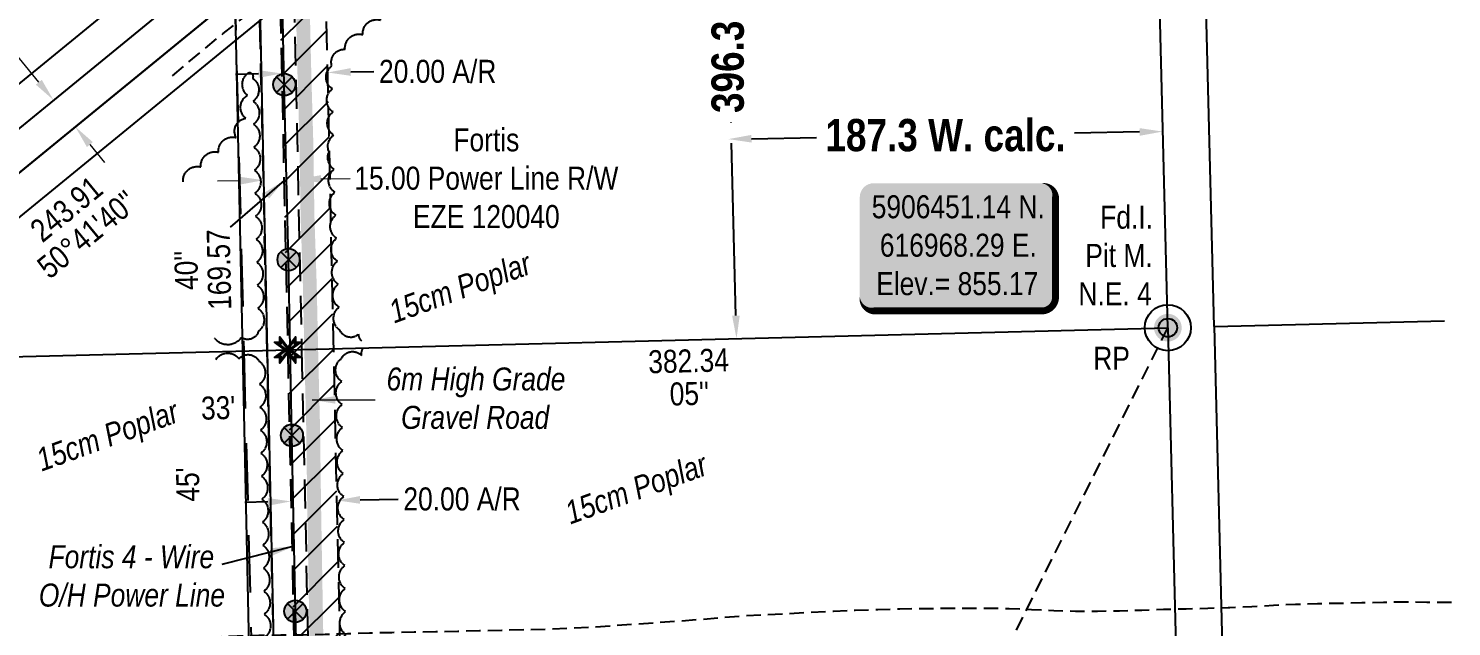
# Model space of a CAD drawing. Extents: x 613550 to 618856, y 5904232 to 5907791.
# Drawn here: x 616474 to 617091, y 5906321 to 5906581 of the extents above; entities that cross this region are included whole.
import ezdxf
from ezdxf.enums import TextEntityAlignment as Align

# ---------------------------------------------------------------- set-up
doc = ezdxf.new("R2010")
doc.units = 0
doc.header["$LTSCALE"] = 5
doc.header["$PDSIZE"] = 0.5
for name, pattern in [('0', [1, 1, 0]), ('DASHED1', [0.375, 0.25, -0.125]), ('foc-ACCESSROAD', [3.75, 2.5, -1.25]), ('foc-COORDS', [16.75, 15, -1.75]), ('foc-DOT', [1, 0.2, -0.8]), ('foc-FLOWLINE', [3.75, 2.5, -1.25]), ('foc-LSD', [8, 5, -3]), ('foc-TIELINE', [1.875, 1.25, -0.625]), ('POWERLINE5', [7.8, 2.4, -0.6, 0.6, -0.6, 0.6, -0.6, 2.4]), ('UG_PIPE', [1.875, 1.25, -0.625])]:
    doc.linetypes.add(name, pattern=pattern)
doc.layers.get('Defpoints').update_dxf_attribs({"color": 9})
for name, color, linetype in [('35', 37, 'Continuous'), ('AS-PIPE-UG', 44, 'UG_PIPE'), ('AS-POWER', 104, 'foc-POWER'), ('AS-POWER-EXISTING', 72, 'POWERLINE5'), ('AS-ROADS', 254, 'Continuous'), ('C-AR', 13, 'foc-ACCESSROAD'), ('C-RW', 13, 'Continuous'), ('DETAIL-HZ-Existing', 8, 'foc-DOT'), ('DETAIL-T', 7, 'Continuous'), ('F-EZE', 190, 'foc-FLOWLINE'), ('F-RW', 190, 'Continuous'), ('L-AREAREQUIRED', 7, 'Continuous'), ('L-BD', 7, 'Continuous'), ('L-MON', 1, 'Continuous'), ('L-SEC', 7, 'Continuous'), ('L-SECTION-LSD', 7, 'foc-LSD'), ('L-TIE', 7, 'foc-TIELINE'), ('P-OFFSETS', 7, 'foc-COORDS'), ('P-PROPOSED-EXISTING-H', 59, 'Continuous'), ('P-TXT', 4, 'Continuous'), ('T-BUSH', 110, '0'), ('T-BUSH-T', 110, 'Continuous')]:
    doc.layers.add(name, color=color, linetype=linetype)
for name, color, linetype, lineweight in [('F-EZE-T', 190, 'Continuous', 9), ('F-RW-T', 190, 'Continuous', 9), ('T-TEXT', 48, 'Continuous', 18)]:
    doc.layers.add(name, color=color, linetype=linetype, lineweight=lineweight)
doc.styles.add('80', font='ARIALN.TTF', dxfattribs={"height": 10})
doc.styles.add('80CG', font='ARIALN.TTF', dxfattribs={"height": 10})
doc.styles.add('80L', font='ARIALN.TTF', dxfattribs={"height": 10})
doc.styles.add('80LS', font='ARIALNI.TTF', dxfattribs={"height": 10})
doc.styles.add('foc-LtypeFont', font='ARIALN.TTF', dxfattribs={"height": 7.35})
doc.linetypes.add('foc-POWER', pattern='A,6,-1,["P",foc-LtypeFont,S=0.2,R=0,X=-0.625,Y=-0.75],-1.24,4', length=12.24)
doc.dimstyles.new('CG2011', dxfattribs={"dimscale": 5, "dimtxt": 9, "dimasz": 2, "dimexe": 0.2, "dimexo": 0.0625, "dimgap": 0.5, "dimtad": 0, "dimtih": 1, "dimtoh": 1, "dimzin": 0, "dimdsep": 46, "dimtxsty": '80CG', "dimcen": 0.1, "dimse1": 1, "dimse2": 1, "dimclrd": 256, "dimclrt": 256, "dimaunit": 1, "dimadec": 4, "dimazin": 0, "dimtfac": 0.06, "dimtofl": 0, "dimtmove": 0, "dimatfit": 1, "dimfxl": 0.2, "dimtolj": 1, "dimtzin": 0, "dimlwd": -1, "dimarcsym": 0})
doc.dimstyles.new('Compass 5 000', dxfattribs={"dimscale": 5, "dimtxt": 9, "dimasz": 2, "dimexe": 0.2, "dimexo": 0.0625, "dimgap": 0.5, "dimtad": 0, "dimtih": 1, "dimtoh": 1, "dimzin": 0, "dimdsep": 46, "dimtxsty": '80CG', "dimcen": 0.1, "dimse1": 1, "dimse2": 1, "dimclrd": 256, "dimclrt": 256, "dimaunit": 1, "dimadec": 4, "dimazin": 0, "dimtfac": 0.06, "dimtofl": 0, "dimtmove": 0, "dimatfit": 1, "dimfxl": 0.2, "dimtolj": 1, "dimtzin": 0, "dimlwd": -1, "dimarcsym": 0})

# ---------------------------------------------------------------- blocks, each defined once
blk = doc.blocks.new('fdia')
at = {"color": 255, "const_width": 1}
blk.add_lwpolyline([(-0.5, 0, 1), (0.5, 0, 1)], format="xyb", close=True, dxfattribs=at)
blk = doc.blocks.new('Fdiaa')
blk.add_blockref('fdia', (0, 0))
blk = doc.blocks.new('fdib')
at = {"color": 1, "const_width": 1.6}
blk.add_lwpolyline([(-0.4, 0, 1), (0.4, 0, 1)], format="xyb", close=True, dxfattribs=at)
at = {"color": 1}
blk.add_circle((0, 0), 0.8, dxfattribs=at)
blk = doc.blocks.new('Fdibb')
blk.add_blockref('fdib', (0, 0))
blk = doc.blocks.new('fdicc')
for name in ['Fdibb', 'Fdiaa']:
    blk.add_blockref(name, (0, 0))
blk = doc.blocks.new('FDI')
blk.add_blockref('fdicc', (0, 0))
blk = doc.blocks.new('POWERPOLE')
h = blk.add_hatch(color=255)
edge = h.paths.add_edge_path()
edge.add_arc((0, 0), 0.96, 0, 360)
at = {"linetype": 'Continuous'}
for p, q in [((0.68, -0.68), (-0.68, 0.68)), ((-0.68, -0.68), (0.68, 0.68))]:
    blk.add_line(p, q, dxfattribs=at)
blk.add_circle((0, 0), 0.96, dxfattribs=at)
blk = doc.blocks.new('*D424')
at = {"layer": 'Defpoints', "color": 0, "transparency": 16777216}
for p in [(616607.63, 5906376.1), (616608.08, 5906354.98), (616588.09, 5906354.55)]:
    blk.add_point(p, dxfattribs=at)
at = {"layer": 'P-TXT', "transparency": 16777216}
for p, q in [((616577.64, 5906375.45), (616567.64, 5906375.23)), ((616617.62, 5906376.31), (616634.18, 5906376.67))]:
    blk.add_line(p, q, dxfattribs=at)
for points in [[(616577.6, 5906377.12), (616577.68, 5906373.78), (616587.64, 5906375.67)], [(616617.59, 5906377.98), (616617.66, 5906374.65), (616607.63, 5906376.1)]]:
    blk.add_solid(points, dxfattribs=at)
at = {"layer": 'P-TXT', "transparency": 16777216, "insert": (616661.92, 5906376.67), "char_height": 10, "attachment_point": 5, "style": '80CG'}
blk.add_mtext('\\A1;20.00 A/R', dxfattribs=at)
blk = doc.blocks.new('*D425')
at = {"layer": 'Defpoints', "color": 0, "transparency": 16777216}
for p in [(616494.02, 5906538.46), (616455.09, 5906525.95), (616464.58, 5906514.35)]:
    blk.add_point(p, dxfattribs=at)
at = {"layer": 'F-RW-T', "transparency": 16777216}
for p, q in [((616461.33, 5906578.39), (616451.33, 5906578.39)), ((616478.19, 5906557.79), (616461.33, 5906578.39)), ((616500.36, 5906530.72), (616506.69, 5906522.98))]:
    blk.add_line(p, q, dxfattribs=at)
for points in [[(616479.48, 5906558.85), (616476.9, 5906556.74), (616484.53, 5906550.06)], [(616501.65, 5906531.78), (616499.07, 5906529.66), (616494.02, 5906538.46)]]:
    blk.add_solid(points, dxfattribs=at)
at = {"layer": 'F-RW-T', "transparency": 16777216, "insert": (616412.24, 5906578.39), "char_height": 10, "attachment_point": 5, "style": '80CG', "bg_fill": 3, "box_fill_scale": 1.1, "bg_fill_color": 256, "bg_fill_true_color": 13158600, "bg_fill_transparency": 0}
blk.add_mtext('\\A1;I3\\P15.00 P/L R/W\\PPlan 082 9468\\PPLA 001136', dxfattribs=at)
blk = doc.blocks.new('*D442')
at = {"layer": 'Defpoints', "color": 0, "transparency": 16777216}
for p in [(616575.66, 5906516.84), (616590.64, 5906517.16), (616575.7, 5906515.23)]:
    blk.add_point(p, dxfattribs=at)
at = {"layer": 'F-EZE-T', "transparency": 16777216}
for p, q in [((616600.67, 5906515.77), (616613.31, 5906516.04)), ((616565.7, 5906515.01), (616555.7, 5906514.8))]:
    blk.add_line(p, q, dxfattribs=at)
for points in [[(616565.66, 5906516.68), (616565.73, 5906513.35), (616575.7, 5906515.23)], [(616600.64, 5906517.44), (616600.71, 5906514.1), (616590.68, 5906515.55)]]:
    blk.add_solid(points, dxfattribs=at)
at = {"layer": 'F-EZE-T', "transparency": 16777216, "insert": (616672.45, 5906516.04), "char_height": 10, "attachment_point": 5, "style": '80CG'}
blk.add_mtext('\\A1;Fortis\\P15.00 Power Line R/W\\PEZE 120040 ', dxfattribs=at)
blk = doc.blocks.new('TEMP')
h = blk.add_hatch(color=255)
h.dxf.hatch_style = 1
h.paths.add_polyline_path([(0, 0.25), (-0.67, 1.15), (-0.67, 0.67), (-1.15, 0.67), (-0.25, 0), (-1.15, -0.67), (-0.67, -0.67), (-0.67, -1.15), (0, -0.25), (0.67, -1.15), (0.67, -0.67), (1.15, -0.67), (0.25, 0), (1.15, 0.67), (0.67, 0.67), (0.67, 1.15)])
h.paths.add_polyline_path([(0.57, 0.85), (0.57, 0.57), (0.85, 0.57), (0.08, 0), (0.85, -0.57), (0.57, -0.57), (0.57, -0.85), (0, -0.08), (-0.57, -0.85), (-0.57, -0.57), (-0.85, -0.57), (-0.08, 0), (-0.85, 0.57), (-0.57, 0.57), (-0.57, 0.85), (0, 0.08)], flags=16)
h = blk.add_hatch(color=1)
h.dxf.hatch_style = 1
h.paths.add_polyline_path([(0, 0.08), (-0.57, 0.85), (-0.57, 0.57), (-0.85, 0.57), (-0.08, 0), (-0.85, -0.57), (-0.57, -0.57), (-0.57, -0.85), (0, -0.08), (0.57, -0.85), (0.57, -0.57), (0.85, -0.57), (0.08, 0), (0.85, 0.57), (0.57, 0.57), (0.57, 0.85)])
at = {"color": 1}
for p, q in [((-0.08, 0), (0.08, 0)), ((0, 0.08), (0, -0.08))]:
    blk.add_line(p, q, dxfattribs=at)
at = {"color": 255, "flags": 128}
blk.add_lwpolyline([(-0.25, 0), (-1.15, 0.67), (-0.67, 0.67), (-0.67, 1.15), (0, 0.25), (0.67, 1.15), (0.67, 0.67), (1.15, 0.67), (0.25, 0), (1.15, -0.67), (0.67, -0.67), (0.67, -1.15), (0, -0.25), (-0.67, -1.15), (-0.67, -0.67), (-1.15, -0.67)], close=True, dxfattribs=at)
at = {"color": 1, "flags": 128}
blk.add_lwpolyline([(-0.08, 0), (-0.85, 0.57), (-0.57, 0.57), (-0.57, 0.85), (0, 0.08), (0.57, 0.85), (0.57, 0.57), (0.85, 0.57), (0.08, 0), (0.85, -0.57), (0.57, -0.57), (0.57, -0.85), (0, -0.08), (-0.57, -0.85), (-0.57, -0.57), (-0.85, -0.57)], close=True, dxfattribs=at)
blk = doc.blocks.new('*U457')
h = blk.add_hatch(color=254)
edge = h.paths.add_edge_path()
edge.add_line((-36.5, -28.5), (36.5, -28.5))
edge.add_arc((36.5, -22.5), 6, 270, 360)
edge.add_line((42.5, -22.5), (42.5, 21))
edge.add_arc((36.5, 21), 6, 0, 90)
edge.add_line((36.5, 27), (-36.5, 27))
edge.add_arc((-36.5, 21), 6, 90, 180)
edge.add_line((-42.5, 21), (-42.5, -22.5))
edge.add_arc((-36.5, -22.5), 6, 180, 270)
at = {"color": 1, "flags": 128}
blk.add_lwpolyline([(-36.5, -28.5, 3, 3, 0), (36.5, -28.5, 3, 3, 0.414214), (42.5, -22.5, 3, 3, 0), (42.5, 21, 3, 0, 0.414214), (36.5, 27, 0, 0, 0), (-36.5, 27, 0, 0, 0.414214), (-42.5, 21, 0, 0, 0), (-42.5, -22.5, 0, 3, 0.414214)], format="xyseb", close=True, dxfattribs=at)
blk.add_lwpolyline([(-33.58, -15.76, 0, 10, 0), (0, 0, 5, 5, 0)], format="xyseb", dxfattribs=at)
at = {"color": 1, "style": '80'}
blk.add_attdef('ENTER_TEXT_001', (-35.99, -5), '', height=10, dxfattribs=at)
blk = doc.blocks.new('*U458')
at = {"layer": '35', "color": 3}
blk.add_circle((0, 0), 10, dxfattribs=at)
at = {"layer": '35', "color": 3, "style": '80'}
blk.add_attdef('RP_001', (-32.38, -18.29), '', height=10, dxfattribs=at)
blk = doc.blocks.new('*D479')
at = {"layer": 'Defpoints', "color": 0, "transparency": 16777216}
for p in [(616966.03, 5906536.36), (616966.03, 5906536.36), (616777.55, 5906533.08)]:
    blk.add_point(p, dxfattribs=at)
at = {"layer": 'P-OFFSETS', "transparency": 16777216}
for p, q in [((616956.03, 5906536.18), (616927.77, 5906535.69)), ((616787.55, 5906533.26), (616815.81, 5906533.75))]:
    blk.add_line(p, q, dxfattribs=at)
for points in [[(616787.52, 5906534.92), (616787.58, 5906531.59), (616777.55, 5906533.08)], [(616956, 5906537.85), (616956.06, 5906534.52), (616966.03, 5906536.36)]]:
    blk.add_solid(points, dxfattribs=at)
at = {"layer": 'P-OFFSETS', "transparency": 16777216, "insert": (616871.79, 5906534.72), "char_height": 10, "attachment_point": 5, "style": '80CG'}
blk.add_mtext('\\A1;{\\fArial Narrow|b1|i0|c0|p34;\\H1.4x;\\C14;187.3 W. calc.}', dxfattribs=at)
blk = doc.blocks.new('*D481')
at = {"layer": 'Defpoints', "color": 0, "transparency": 16777216}
for p in [(616771.03, 5906842.42), (616781.05, 5906446.41), (616781.05, 5906446.41)]:
    blk.add_point(p, dxfattribs=at)
at = {"layer": 'P-OFFSETS', "transparency": 16777216}
for p, q in [((616771.03, 5906842.42), (616775.92, 5906649.33)), ((616780.8, 5906456.4), (616778.68, 5906540.27))]:
    blk.add_line(p, q, dxfattribs=at)
blk.add_solid([(616782.46, 5906456.44), (616779.13, 5906456.36), (616781.05, 5906446.41)], dxfattribs=at)
at = {"layer": 'P-OFFSETS', "transparency": 16777216, "insert": (616777.3, 5906594.8), "char_height": 10, "attachment_point": 5, "rotation": 90, "style": '80CG', "bg_fill": 3, "box_fill_scale": 1.1, "bg_fill_color": 256, "bg_fill_true_color": 13158600, "bg_fill_transparency": 0}
blk.add_mtext('\\A1;{\\fArial Narrow|b1|i0|c0|p34;\\H1.4x;\\C14;396.3 N. calc.}', dxfattribs=at)
blk = doc.blocks.new('_None')
blk = doc.blocks.new('*D543')
at = {"layer": 'Defpoints', "color": 0, "transparency": 16777216}
for p in [(616583.45, 5906569.49), (616603.43, 5906569.92), (616603.6, 5906562.03)]:
    blk.add_point(p, dxfattribs=at)
at = {"layer": 'P-TXT', "transparency": 16777216}
for p, q in [((616573.62, 5906561.38), (616563.62, 5906561.17)), ((616613.6, 5906562.25), (616623.6, 5906562.46))]:
    blk.add_line(p, q, dxfattribs=at)
for points in [[(616573.58, 5906563.05), (616573.66, 5906559.72), (616583.62, 5906561.6)], [(616613.57, 5906563.92), (616613.64, 5906560.58), (616603.6, 5906562.03)]]:
    blk.add_solid(points, dxfattribs=at)
at = {"layer": 'P-TXT', "transparency": 16777216, "insert": (616651.34, 5906562.46), "char_height": 10, "attachment_point": 5, "style": '80CG'}
blk.add_mtext('\\A1;20.00 A/R', dxfattribs=at)

msp = doc.modelspace()

# ---------------------------------------------------------------- hatches: boundary and pattern name
at = {"layer": 'P-PROPOSED-EXISTING-H'}
h = msp.add_hatch(dxfattribs=at)
h.set_pattern_fill('ANSI31', color=256, scale=3.5, style=0)
h.paths.add_polyline_path([(616744.142, 5906183.255), (616664.547, 5906181.193), (616610.175, 5906258.184), (616601.788, 5906646.079), (616718.173, 5906741.297), (616705.502, 5906756.762), (616581.589, 5906655.385), (616590.319, 5906251.642), (616654.381, 5906160.931), (616744.68, 5906163.269)])

# ---------------------------------------------------------------- linework, layer by layer
at = {"layer": 'AS-PIPE-UG', "flags": 128}
msp.add_lwpolyline([(616536.151, 5906560.586), (616558.255, 5906579.008), (616586.136, 5906600.95), (616600.535, 5906612.589), (616610.134, 5906620.128), (616629.629, 5906636.338), (616652.346, 5906654.432), (616691.055, 5906685.873), (616729.955, 5906718.413), (616770.286, 5906752.164), (616808.087, 5906783.353), (616854.502, 5906821.712), (616896.615, 5906855.345)], dxfattribs=at)
at = {"layer": 'AS-POWER', "flags": 128}
msp.add_lwpolyline([(616591.306, 5906251.811), (616589.548, 5906327.912), (616588.056, 5906404.327), (616586.574, 5906480.714), (616584.764, 5906556.789), (616583.111, 5906633.183), (616602.27, 5906649.109), (616614.005, 5906658.848), (616665.011, 5906700.497), (616716.047, 5906742.11)], dxfattribs=at)
at = {"layer": 'AS-ROADS', "const_width": 5.998, "flags": 128}
msp.add_lwpolyline([(616598.719, 5906314.581), (616598.191, 5906345.606), (616597.672, 5906376.227), (616597.272, 5906407.571), (616596.493, 5906438.692), (616595.834, 5906469.273), (616594.818, 5906499.696), (616594.38, 5906530.337), (616593.484, 5906561.026), (616592.752, 5906592.287)], dxfattribs=at)
at = {"layer": 'C-AR', "flags": 128}
msp.add_lwpolyline([(616744.142, 5906183.255), (616664.547, 5906181.193), (616610.175, 5906258.184), (616601.788, 5906646.079), (616718.173, 5906741.297), (616705.502, 5906756.762), (616581.589, 5906655.385), (616590.319, 5906251.642), (616654.381, 5906160.931), (616744.68, 5906163.269)], close=True, dxfattribs=at)
at = {"layer": 'C-RW'}
for points in [[(616570.985, 5906245.764), (616566.735, 5906440.689), (616563.799, 5906575.38), (616563.465, 5906590.692), (616562.992, 5906594.112), (616560.575, 5906611.517), (616558.153, 5906628.969), (616556.985, 5906637.38), (616554.699, 5906743.158), (616628.451, 5906803.537), (616651.656, 5906822.535), (616658.006, 5906814.779), (616634.528, 5906795.593), (616564.798, 5906738.507), (616566.967, 5906638.181), (616569.639, 5906618.94), (616572.056, 5906601.536), (616574.158, 5906586.452), (616574.213, 5906583.91), (616577.298, 5906440.962), (616581.47, 5906248.225)], [(616146.728, 5906465.876), (616165.2, 5906466.295), (616364.056, 5906470.808), (616566.993, 5906636.947), (616564.798, 5906738.507), (616634.571, 5906795.628), (616658.006, 5906814.779), (616667.206, 5906802.967), (616579.947, 5906731.53), (616581.397, 5906664.297), (616582.139, 5906629.967), (616572.513, 5906622.087), (616369.558, 5906455.934), (616165.581, 5906451.305), (616147.068, 5906450.885)]]:
    msp.add_lwpolyline(points, dxfattribs=at)
at = {"layer": 'DETAIL-HZ-Existing', "linetype": 'DASHED1', "ltscale": 5, "flags": 128}
msp.add_lwpolyline([(617091.43, 5906331.762), (617090.106, 5906331.779), (617080.772, 5906331.808), (617071.448, 5906331.857), (617061.956, 5906331.802), (617052.47, 5906331.537), (617042.982, 5906331.332), (617033.274, 5906331.151), (617023.628, 5906330.872), (617014.186, 5906330.418), (617004.695, 5906329.923), (616995.203, 5906329.488), (616994.504, 5906329.45), (616985.67, 5906329.111), (616976.173, 5906328.876), (616972.573, 5906328.797), (616966.446, 5906328.635), (616956.991, 5906328.301), (616947.325, 5906328.021), (616937.756, 5906327.864), (616928.263, 5906327.869), (616918.774, 5906328.114), (616909.13, 5906328.545), (616899.406, 5906328.995), (616889.928, 5906329.2), (616880.426, 5906329.185), (616870.945, 5906329.1), (616861.404, 5906329.003), (616851.895, 5906328.848), (616842.349, 5906328.571), (616832.614, 5906328.25), (616823.111, 5906327.855), (616813.39, 5906327.354), (616803.91, 5906326.839), (616794.418, 5906326.413), (616784.698, 5906325.903), (616775.274, 5906325.139), (616765.81, 5906324.354), (616756.116, 5906323.584), (616746.411, 5906322.883), (616736.944, 5906322.229), (616727.238, 5906321.528), (616717.71, 5906320.942), (616707.999, 5906320.461), (616698.265, 5906320.07), (616688.739, 5906319.814), (616679.191, 5906319.617), (616669.553, 5906319.409), (616660.096, 5906319.174), (616650.598, 5906318.969), (616641.1, 5906318.793), (616631.381, 5906318.623), (616621.713, 5906318.403), (616612.189, 5906318.067), (616602.463, 5906317.766), (616592.994, 5906317.602), (616583.283, 5906317.521), (616573.734, 5906317.364), (616570.785, 5906317.291), (616564.258, 5906317.1), (616554.794, 5906316.725), (616545.289, 5906316.41), (616535.771, 5906316.214), (616526.164, 5906315.976), (616516.709, 5906315.672), (616507.064, 5906315.343), (616497.35, 5906314.992), (616487.846, 5906314.626), (616478.352, 5906314.251), (616468.636, 5906313.99), (616459.185, 5906313.886), (616449.485, 5906313.766), (616439.757, 5906313.595), (616430.228, 5906313.399), (616420.75, 5906313.214), (616411.052, 5906313.004), (616401.566, 5906312.759), (616392.078, 5906312.524), (616382.547, 5906312.458), (616373.064, 5906312.473), (616363.499, 5906312.536), (616354.012, 5906312.701), (616344.485, 5906312.885), (616335.012, 5906312.87), (616325.543, 5906312.716), (616316.016, 5906312.49), (616306.46, 5906312.213), (616301.881, 5906312.109), (616284.895, 5906311.739)], dxfattribs=at)
at = {"layer": 'F-EZE'}
msp.add_lwpolyline([(616581.47, 5906248.225), (616577.298, 5906440.962), (616573.803, 5906602.971), (616573.382, 5906622.006), (616573.187, 5906630.996), (616581.597, 5906637.88), (616713.76, 5906746.071), (616721.478, 5906752.39), (616725.929, 5906746.952), (616730.972, 5906740.792), (616601.908, 5906635.136), (616588.33, 5906624.021), (616588.525, 5906615.009), (616592.283, 5906441.349), (616596.356, 5906253.13)], dxfattribs=at)
at = {"layer": 'F-RW', "flags": 128}
for points in [[(616147.408, 5906435.894), (616375.061, 5906441.061), (616917.149, 5906884.852), (616957.175, 5906886.675), (616956.815, 5906901.669), (616911.499, 5906899.605), (616369.558, 5906455.934), (616147.068, 5906450.885)], [(616147.749, 5906420.904), (616380.566, 5906426.188), (616922.808, 5906870.137), (616957.578, 5906871.684), (616957.175, 5906886.675), (616917.164, 5906884.895), (616375.063, 5906441.061), (616147.408, 5906435.894)]]:
    msp.add_lwpolyline(points, dxfattribs=at)
at = {"layer": 'L-SEC'}
for p, q in [((616968.29, 5906451.142), (616947.808, 5907255.269)), ((616988.393, 5906451.654), (616967.911, 5907255.781)), ((616988.393, 5906451.651), (617088.325, 5906454.178)), ((616166.102, 5906430.85), (616968.29, 5906451.142)), ((616968.29, 5906451.142), (616988.693, 5905646.845)), ((616988.393, 5906451.652), (617008.796, 5905647.355))]:
    msp.add_line(p, q, dxfattribs=at)
at = {"layer": 'L-SECTION-LSD', "flags": 128}
for points in [[(616546.723, 5907245.16), (616567.196, 5906440.996)], [(616567.196, 5906440.996), (616587.671, 5905636.676)]]:
    msp.add_lwpolyline(points, dxfattribs=at)
at = {"layer": 'L-TIE'}
msp.add_line((616835.415, 5906185.618), (616968.29, 5906451.142), dxfattribs=at)
at = {"layer": 'T-BUSH', "flags": 128}
for points in [[(616618.384, 5906445.3, -0.1653554), (616617.021, 5906448.269, -0.5205671), (616608.923, 5906450.057, -0.5205671), (616608.561, 5906460.046, -0.5205671), (616608.198, 5906470.036, -0.5205671), (616607.836, 5906480.026, -0.5205671), (616607.473, 5906490.016, -0.5205671), (616607.111, 5906500.005, -0.5205671), (616606.748, 5906509.995, -0.5205671), (616606.386, 5906519.985, -0.3723209), (616604.176, 5906527.572, -0.3480132), (616606.156, 5906534.885, -0.5205671), (616605.897, 5906544.878, -0.5205671), (616605.639, 5906554.871, -0.5205671), (616605.381, 5906564.864, -0.5205671), (616611.111, 5906572.122, -0.5205671), (616618.833, 5906578.471, -0.5205671), (616626.555, 5906584.819, -0.5205671), (616634.277, 5906591.167, -0.5205671), (616641.999, 5906597.516, -0.5205671), (616649.72, 5906603.864, -0.5205671), (616657.442, 5906610.212, -0.5205671), (616665.164, 5906616.56, -0.5205671), (616671.726, 5906623.638, -0.5205671), (616667.054, 5906632.435, -0.5205671), (616664.859, 5906641.1, -0.5205671), (616671.857, 5906648.04, -0.5205671), (616679.698, 5906654.24, -0.5205671), (616687.539, 5906660.44, -0.5205671), (616695.38, 5906666.641, -0.5205671), (616703.221, 5906672.841, -0.5205671), (616711.062, 5906679.041, -0.5205671), (616718.903, 5906685.242, -0.5205671), (616726.499, 5906691.74, -0.5205671), (616734.094, 5906698.24, -0.5205671), (616741.689, 5906704.739, -0.5205671), (616749.284, 5906711.238, -0.5205671), (616757.079, 5906717.496, -0.5205671), (616764.899, 5906723.723, -0.5205671), (616772.719, 5906729.949, -0.5205671), (616780.54, 5906736.176, -0.5205671), (616788.36, 5906742.402, -0.5205671), (616795.488, 5906735.872, -0.5205671), (616803.685, 5906735.466, -0.5205671), (616811.531, 5906741.66, -0.5205671), (616819.377, 5906747.854, -0.5205671), (616827.223, 5906754.048, -0.5205671), (616835.07, 5906760.242, -0.5205671), (616843.008, 5906766.313, -0.5205671), (616851.115, 5906772.161, -0.5205671), (616859.222, 5906778.01, -0.5205671), (616867.329, 5906783.858, -0.5205671), (616875.436, 5906789.706, -0.5205671), (616883.544, 5906795.554, -0.5205671), (616891.651, 5906801.403, -0.5205671), (616899.517, 5906807.564, -0.5205671), (616907.253, 5906813.895, -0.5205671), (616914.99, 5906820.225, -0.5205671), (616922.726, 5906826.556, -0.5205671), (616930.462, 5906832.886, -0.5205671), (616939.021, 5906837.053, -0.5205671), (616949.009, 5906837.461, -0.5205671), (616961.819, 5906837.985)], [(616540.847, 5906514.564, -0.5205671), (616548.525, 5906520.965, -0.5205671), (616556.204, 5906527.365, -0.5205671), (616563.882, 5906533.766, -0.5205671), (616568.001, 5906542.144, -0.5205671), (616568.76, 5906552.111, -0.5205671), (616569.518, 5906562.079, -0.5205671), (616571, 5906559.531, -0.5205671), (616571.193, 5906549.536, -0.5205671), (616571.387, 5906539.542, -0.5205671), (616571.58, 5906529.547, -0.5205671), (616571.774, 5906519.553, -0.5205671), (616572.014, 5906509.559, -0.5205671), (616572.265, 5906499.566, -0.5205671), (616572.516, 5906489.573, -0.5205671), (616572.767, 5906479.58, -0.5205671), (616573.018, 5906469.586, -0.5205671), (616573.269, 5906459.593, -0.5205671), (616573.514, 5906449.6, -0.5205671), (616566.074, 5906446.91, -0.5205671), (616554.471, 5906446.616, -0.5205671)], [(616758.644, 5906025.624, -0.5205671), (616758.168, 5906035.609, -0.5205671), (616757.691, 5906045.594, -0.5205671), (616757.215, 5906055.579, -0.5205671), (616756.738, 5906065.564, -0.5205671), (616756.261, 5906075.549, -0.5205671), (616755.785, 5906085.534, -0.5205671), (616755.308, 5906095.519, -0.5205671), (616754.831, 5906105.504, -0.5205671), (616754.365, 5906115.489, -0.5205671), (616754.267, 5906125.485, -0.5205671), (616754.168, 5906135.481, -0.5205671), (616754.069, 5906145.477, -0.5205671), (616753.971, 5906155.472, -0.5205671), (616753.872, 5906165.468, -0.5205671), (616753.773, 5906175.464, -0.5205671), (616755.159, 5906185.246, -0.5205671), (616758.075, 5906194.808, -0.5205671), (616761.128, 5906204.318, -0.5205671), (616765.257, 5906213.422, -0.5205671), (616770.053, 5906221.922, -0.5205671), (616778.623, 5906227.066, -0.5205671), (616785.097, 5906233.849, -0.5205671), (616786.254, 5906243.778, -0.5205671), (616785.417, 5906253.133, -0.5205671), (616776.88, 5906258.333, -0.5205671), (616768.343, 5906263.533, -0.5205671), (616759.503, 5906266.577, -0.5205671), (616755.691, 5906257.408, -0.5205671), (616752.247, 5906248.024, -0.5205671), (616748.803, 5906238.639, -0.5205671), (616745.358, 5906229.255, -0.5205671), (616741.914, 5906219.871, -0.5205671), (616739.198, 5906210.258, -0.5205671), (616736.655, 5906200.59, -0.5205671), (616734.113, 5906190.923, -0.5205671), (616726.444, 5906187.027, -0.5205671), (616716.544, 5906185.643, -0.5205671), (616706.643, 5906184.276, -0.5205671), (616696.656, 5906184.708, -0.5205671), (616686.669, 5906185.141, -0.5205671), (616676.682, 5906185.573, -0.5205671), (616666.695, 5906186.006, -0.5205671), (616659.984, 5906192.4, -0.5205671), (616654.264, 5906200.598, -0.5205671), (616648.544, 5906208.796, -0.5205671), (616642.824, 5906216.994, -0.5205671), (616637.104, 5906225.192, -0.5205671), (616631.384, 5906233.39, -0.5205671), (616625.664, 5906241.588, -0.5205671), (616620.034, 5906249.844, -0.5205671), (616615.064, 5906258.517, -0.5205671), (616612.368, 5906267.815, -0.5205671), (616612.201, 5906277.81, -0.5205671), (616612.034, 5906287.805, -0.5205671), (616611.868, 5906297.8, -0.5205671), (616611.701, 5906307.795, -0.5205671), (616611.534, 5906317.79, -0.5205671), (616611.367, 5906327.785, -0.5205671), (616611.201, 5906337.78, -0.5205671), (616611.034, 5906347.775, -0.5205671), (616610.867, 5906357.77, -0.5205671), (616610.701, 5906367.765, -0.5205671), (616610.534, 5906377.76, -0.5205671), (616610.367, 5906387.755, -0.5205671), (616610.2, 5906397.75, -0.5205671), (616610.034, 5906407.745, -0.5205671), (616609.867, 5906417.74, -0.5205671), (616609.7, 5906427.735, -0.5205671), (616609.534, 5906437.73, -0.5205671), (616618.246, 5906439.121, -0.1647758), (616618.969, 5906442.131, -0.1647758)], [(616555.065, 5906437.394, -0.5205671), (616565.057, 5906437.663, -0.5205671), (616573.784, 5906436.604, -0.5205671), (616573.991, 5906426.61, -0.5205671), (616574.198, 5906416.616, -0.5205671), (616574.405, 5906406.621, -0.5205671), (616574.612, 5906396.627, -0.5205671), (616574.82, 5906386.633, -0.5205671), (616575.027, 5906376.639, -0.5205671), (616575.234, 5906366.645, -0.5205671), (616575.441, 5906356.651, -0.5205671), (616575.648, 5906346.656, -0.5205671), (616575.855, 5906336.662, -0.5205671), (616576.063, 5906326.668, -0.5205671), (616576.27, 5906316.674, -0.5205671), (616576.477, 5906306.68, -0.5205671), (616576.684, 5906296.685, -0.5205671), (616576.891, 5906286.691, -0.5205671), (616577.098, 5906276.697, -0.5205671), (616577.306, 5906266.703, -0.5205671), (616577.513, 5906256.709, -0.5205671), (616579.336, 5906247.19, -0.5205671), (616585.087, 5906239.014, -0.5205671), (616590.838, 5906230.837, -0.5205671), (616596.589, 5906222.661, -0.5205671), (616602.34, 5906214.485, -0.5205671), (616608.091, 5906206.308, -0.5205671), (616613.842, 5906198.132, -0.5205671), (616619.593, 5906189.956, -0.5205671), (616625.344, 5906181.779, -0.5205671), (616631.095, 5906173.603, -0.5205671), (616636.846, 5906165.427, -0.5205671), (616642.597, 5906157.25, -0.5205671), (616650.771, 5906151.548, -0.5205671), (616659.67, 5906147.821, -0.5205671), (616669.658, 5906148.219, -0.5205671), (616679.647, 5906148.616, -0.5205671), (616689.635, 5906149.013, -0.5205671), (616699.624, 5906149.41, -0.5205671), (616709.612, 5906149.807, -0.5205671), (616719.601, 5906150.204, -0.5205671), (616725.328, 5906146.025, -0.5205671), (616725.642, 5906136.033, -0.5205671), (616725.957, 5906126.042, -0.5205671), (616726.272, 5906116.051, -0.5205671), (616726.587, 5906106.059, -0.5205671), (616726.902, 5906096.068, -0.5205671), (616727.217, 5906086.076, -0.5205671), (616727.532, 5906076.085, -0.5205671), (616727.847, 5906066.094, -0.5205671), (616728.161, 5906056.102, -0.5205671), (616728.476, 5906046.111, -0.5205671), (616728.791, 5906036.119, -0.5205671), (616729.179, 5906023.825, -0.5205671)]]:
    msp.add_lwpolyline(points, format="xyb", dxfattribs=at)

# ---------------------------------------------------------------- block references
at = {"layer": '35'}
msp.add_blockref('*U458', (616968.29, 5906451.142), dxfattribs=at).add_auto_attribs({'RP_001': 'RP'})
at = {"layer": 'AS-POWER-EXISTING', "xscale": 4.999999999999986, "yscale": 4.999999999999986, "zscale": 4.999999999999986}
for p in [(616584.764, 5906556.789), (616586.574, 5906480.714), (616588.056, 5906404.327), (616589.548, 5906327.912)]:
    msp.add_blockref('POWERPOLE', p, dxfattribs=at)
at = {"layer": 'DETAIL-T'}
ref = msp.add_blockref('*U457', (616877.055, 5906486.916), dxfattribs=dict(at, xscale=0.9996344, yscale=0.9996344, zscale=0.9996344))
ref.add_attrib('ENTER_TEXT_001', '5906451.14 N.', (616839.75, 5906498.684), dxfattribs={"layer": '0', "color": 1, "height": 9.99634, "style": '80'})
ref.add_attrib('ENTER_TEXT_002', '616968.29 E.', (616843.271, 5906481.983), dxfattribs={"layer": '0', "color": 1, "height": 9.99634, "style": '80'})
ref.add_attrib('ENTER_TEXT_003', 'Elev.= 855.17', (616841.693, 5906465.281), dxfattribs={"layer": '0', "color": 1, "height": 9.99634, "style": '80'})
at = {"layer": 'L-MON'}
for name, p, xscale, yscale, zscale in [('FDI', (616968.29, 5906451.142), 4.999999999999986, 4.999999999999986, 4.999999999999986), ('TEMP', (616586.214, 5906441.477), 4.998171999999992, 4.998171999999992, 4.998171999999992)]:
    msp.add_blockref(name, p, dxfattribs=dict(at, xscale=xscale, yscale=yscale, zscale=zscale))

# ---------------------------------------------------------------- texts
at = {"layer": 'AS-POWER', "insert": (616477.607, 5906356.63), "char_height": 9.99634, "attachment_point": 1, "style": '80L'}
msp.add_mtext_dynamic_manual_height_columns('\\pi4.8072;{\\fArial Narrow|b0|i1|c0|p34;Fortis 4 - Wire\\P\\pi0.58978;O/H Power Line}', width=80.67299, gutter_width=50, heights=[0], dxfattribs=at)
at = {"layer": 'L-BD', "style": '80L'}
for s, rotation, p in [('243.91', 39.3087, (616490.135, 5906502.723)), ("50°41'40''", 39.3087, (616499.159, 5906491.701)), ('169.57', 91.237, (616556.399, 5906476.396)), ("40''", 91.237, (616542.157, 5906476.088)), ('382.34', 1.449, (616760.235, 5906436.746)), ("05''", 1.449, (616760.595, 5906422.506)), ("33'", 1.449, (616556.051, 5906416.33)), ("45'", 91.237, (616542.92, 5906383.021))]:
    msp.add_text(s, height=9.9963, rotation=rotation, dxfattribs=at).set_placement(p, align=Align.MIDDLE)
at = {"layer": 'L-MON', "insert": (616903.808, 5906504.181), "char_height": 9.99634, "attachment_point": 1, "style": '80L'}
msp.add_mtext_dynamic_manual_height_columns('\\pi35.094;Fd.I. \\P\\pi28.657;Pit M.\\P\\pi25.664;N.E. 4', width=56.06862, gutter_width=50, heights=[0], dxfattribs=at)
at = {"layer": 'T-BUSH-T', "char_height": 9.9963, "width": 65.38278, "attachment_point": 2, "rotation": 20, "style": '80LS'}
for insert in [(616659.299, 5906473.329), (616506.231, 5906408.978), (616735.762, 5906385.993)]:
    msp.add_mtext('15cm Poplar', dxfattribs=dict(at, insert=insert))
at = {"layer": 'T-TEXT', "insert": (616628.589, 5906433.851), "char_height": 9.99634, "attachment_point": 1, "style": '80L'}
msp.add_mtext_dynamic_manual_height_columns('\\pi0.54146;{\\fArial Narrow|b0|i1|c0|p34;6m High Grade \\P\\pi6.8795;Gravel Road}', width=77.49427, gutter_width=50, heights=[0], dxfattribs=at)

# ---------------------------------------------------------------- dimensions: what is measured, and where the dimension line sits
at = {"layer": 'F-EZE-T'}
dim = msp.add_linear_dim(base=(616575.696, 5906515.23), p1=(616590.642, 5906517.163), p2=(616575.661, 5906516.84), angle=181.235856, text='Fortis\\P15.00 Power Line R/W\\PEZE 120040 ', dimstyle='Compass 5 000', dxfattribs=at)
dim.commit()
dim.dimension.update_dxf_attribs({"geometry": '*D442', "text_midpoint": (616672.447, 5906516.042), "dimtype": 161})
at = {"layer": 'P-OFFSETS'}
dim = msp.add_aligned_dim(p1=(616777.549, 5906533.084), p2=(616966.029, 5906536.357), distance=0, text='{\\fArial Narrow|b1|i0|c0|p34;\\H1.4x;\\C14;187.3 W. calc.}', dimstyle='CG2011', override={"dimtxt": 10, "dimgap": 1, "dimtad": 0, "dimjust": 0, "dimdec": 1, "dimsah": 1, "dimtix": 0, "dimtmove": 0, "dimatfit": 1}, dxfattribs=at)
dim.commit()
dim.dimension.update_dxf_attribs({"geometry": '*D479', "text_midpoint": (616871.789, 5906534.72)})
at = {"layer": 'P-TXT', "color": 5}
dim = msp.add_aligned_dim(p1=(616583.446, 5906569.492), p2=(616603.434, 5906569.924), distance=-7.893, text='20.00 A/R', dimstyle='Compass 5 000', dxfattribs=at)
dim.commit()
dim.dimension.update_dxf_attribs({"geometry": '*D543', "text_midpoint": (616651.336, 5906562.465)})
dim = msp.add_linear_dim(base=(616607.625, 5906376.098), p1=(616588.094, 5906354.546), p2=(616608.082, 5906354.979), angle=1.238695, text='20.00 A/R', dimstyle='Compass 5 000', dxfattribs=at)
dim.commit()
dim.dimension.update_dxf_attribs({"geometry": '*D424', "text_midpoint": (616661.918, 5906376.673), "dimtype": 161})

# ---------------------------------------------------------------- leaders
at = {"layer": 'AS-POWER'}
msp.add_leader([(616588.996, 5906356.2), (616557.661, 5906348.258)], dimstyle='Compass 5 000', dxfattribs=at)
at = {"layer": 'L-AREAREQUIRED', "color": 5}
msp.add_leader([(616584.623, 5906515.069), (616561.196, 5906494.75)], dimstyle='Compass 5 000', dxfattribs=at)
at = {"layer": 'T-TEXT'}
msp.add_leader([(616596.865, 5906419.777), (616624.2, 5906419.777)], dimstyle='Compass 5 000', dxfattribs=at)

# ---------------------------------------------------------------- next in the draw order: dimensions: what is measured, and where the dimension line sits
at = {"layer": 'F-RW-T'}
dim = msp.add_linear_dim(base=(616494.023, 5906538.457), p1=(616455.085, 5906525.953), p2=(616464.582, 5906514.353), angle=309.308173, text='I3\\P15.00 P/L R/W\\PPlan 082 9468\\PPLA 001136', dimstyle='Compass 5 000', override={"dimtfill": 1}, dxfattribs=at)
dim.commit()
dim.dimension.update_dxf_attribs({"geometry": '*D425', "text_midpoint": (616412.241, 5906578.393), "dimtype": 161})
at = {"layer": 'P-OFFSETS'}
dim = msp.add_linear_dim(base=(616781.05, 5906446.406), p1=(616771.033, 5906842.419), p2=(616781.05, 5906446.406), angle=271.449015, text='{\\fArial Narrow|b1|i0|c0|p34;\\H1.4x;\\C14;396.3 N. calc.}', dimstyle='CG2011', override={"dimtxt": 10, "dimgap": 1, "dimtih": 0, "dimdec": 1, "dimblk1": 'None', "dimsah": 1, "dimtfill": 1}, dxfattribs=at)
dim.commit()
dim.dimension.update_dxf_attribs({"geometry": '*D481', "text_midpoint": (616777.296, 5906594.804), "dimtype": 161, "text_rotation": 90})

doc.saveas('drawing.dxf')
